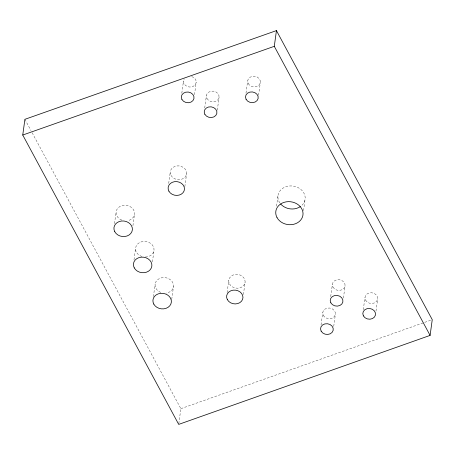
<?xml version="1.0" encoding="UTF-8"?>
<svg xmlns="http://www.w3.org/2000/svg" width="455" height="455" viewBox="0 0 455 455"><rect width="100%" height="100%" fill="white"/><g stroke="black" fill="none" stroke-linecap="round" stroke-linejoin="round"><path stroke-width="0.34" stroke-dasharray="2.27 1.71" d="M114.506 223.604L116.099 211.99M132.928 225.714L134.521 214.1M134.003 259.771L135.596 248.157M152.425 261.887L154.018 250.267M168.697 183.462L170.289 171.842M153.403 296.626L155.092 284.329M181.807 93.229L183.49 80.927M194.495 94.685L196.179 82.383M184.832 186.698L186.607 173.713M171.734 299.424L173.514 286.44M204.71 108.028L206.394 95.732M217.308 110.167L219.088 97.182M178.804 423.713L180.862 408.675L31.304 131.194M245.984 93.133L247.668 80.836M227.09 292.656L228.774 280.354M258.582 95.271L260.362 82.287M243.408 294.522L245.091 282.225M276.538 206.155L277.942 195.906M303.548 210.637L305.134 199.023M321.031 324.938L322.714 312.636M330.711 296.614L332.395 284.312M333.725 326.394L335.409 314.092M343.4 298.065L345.089 285.768M363.295 309.69L364.978 297.394M375.989 311.146L377.673 298.85M180.862 408.675L430.913 320.155M24.906 119.318L30.968 130.568M279.814 202.896A13.69 11.494 7.8 0 1 283.533 187.807A13.69 11.494 7.8 0 1 301.847 190.315A13.69 11.494 7.8 0 1 301.369 205.853M191.697 76.588A6.387 5.363 7.8 0 1 195.798 83.783A6.387 5.363 7.8 0 1 187.232 86.461A6.387 5.363 7.8 0 1 184.195 78.931M160.797 292.468A9.271 7.786 7.8 0 1 157.299 280.001A9.271 7.786 7.8 0 1 172.257 281.719A9.271 7.786 7.8 0 1 166.246 293.094M141.971 256.529A9.271 7.786 7.8 0 1 137.956 243.698A9.271 7.786 7.8 0 1 153.289 246.445A9.271 7.786 7.8 0 1 144.662 257.012M121.809 220.129A9.271 7.786 7.8 0 1 118.158 207.81A9.271 7.786 7.8 0 1 133.014 209.033A9.271 7.786 7.8 0 1 127.935 220.635M171.023 175.402A8.213 6.899 7.8 0 0 185.157 177.018A8.213 6.899 7.8 0 0 179.173 165.921A8.213 6.899 7.8 0 0 171.023 175.402M229.508 283.909A8.213 6.899 7.8 0 0 243.641 285.53A8.213 6.899 7.8 0 0 237.658 274.428A8.213 6.899 7.8 0 0 229.508 283.909M206.962 98.496A6.387 5.363 7.8 0 0 217.956 99.753A6.387 5.363 7.8 0 0 213.304 91.125A6.387 5.363 7.8 0 0 206.962 98.496M248.237 83.601A6.387 5.363 7.8 0 0 259.231 84.857A6.387 5.363 7.8 0 0 254.578 76.23A6.387 5.363 7.8 0 0 248.237 83.601M365.547 300.158A6.387 5.363 7.8 0 0 376.541 301.42A6.387 5.363 7.8 0 0 371.889 292.787A6.387 5.363 7.8 0 0 365.547 300.158M332.963 287.077A6.387 5.363 7.8 0 0 343.957 288.339A6.387 5.363 7.8 0 0 339.305 279.706A6.387 5.363 7.8 0 0 332.963 287.077M323.283 315.4A6.387 5.363 7.8 0 0 334.277 316.663A6.387 5.363 7.8 0 0 329.625 308.029A6.387 5.363 7.8 0 0 323.283 315.4"/><path stroke-width="0.68" d="M22.75 135.038L24.906 119.318L276.447 30.604L432.25 319.677L430.094 335.398L178.707 424.396L22.75 135.038L274.291 46.325L276.447 30.604M274.291 46.325L430.094 335.398M300.3 206.65A13.69 11.494 7.8 0 1 280.616 203.942M277.004 217.547A13.69 11.494 7.8 0 0 300.562 220.248A13.69 11.494 7.8 0 0 290.591 201.747A13.69 11.494 7.8 0 0 277.004 217.547M181.903 99.412A6.387 5.363 7.8 0 0 192.897 100.669A6.387 5.363 7.8 0 0 188.245 92.041A6.387 5.363 7.8 0 0 181.903 99.412M153.762 304.054A9.271 7.786 7.8 0 0 169.715 305.885A9.271 7.786 7.8 0 0 162.964 293.356A9.271 7.786 7.8 0 0 153.762 304.054M134.27 267.887A9.271 7.786 7.8 0 0 150.224 269.713A9.271 7.786 7.8 0 0 143.467 257.183A9.271 7.786 7.8 0 0 134.27 267.887M114.774 231.714A9.271 7.786 7.8 0 0 130.727 233.546A9.271 7.786 7.8 0 0 123.976 221.016A9.271 7.786 7.8 0 0 114.774 231.714M168.868 191.117A8.213 6.899 7.8 0 0 183.001 192.738A8.213 6.899 7.8 0 0 177.018 181.636A8.213 6.899 7.8 0 0 168.868 191.117M227.352 299.623A8.213 6.899 7.8 0 0 241.486 301.244A8.213 6.899 7.8 0 0 235.502 290.148A8.213 6.899 7.8 0 0 227.352 299.623M204.813 114.211A6.387 5.363 7.8 0 0 215.801 115.473A6.387 5.363 7.8 0 0 211.148 106.84A6.387 5.363 7.8 0 0 204.813 114.211M246.087 99.315A6.387 5.363 7.8 0 0 257.075 100.578A6.387 5.363 7.8 0 0 252.423 91.944A6.387 5.363 7.8 0 0 246.087 99.315M363.397 315.872A6.387 5.363 7.8 0 0 374.391 317.135A6.387 5.363 7.8 0 0 369.739 308.501A6.387 5.363 7.8 0 0 363.397 315.872M330.813 302.791A6.387 5.363 7.8 0 0 341.802 304.054A6.387 5.363 7.8 0 0 337.149 295.42A6.387 5.363 7.8 0 0 330.813 302.791M321.133 331.121A6.387 5.363 7.8 0 0 332.122 332.377A6.387 5.363 7.8 0 0 327.469 323.744A6.387 5.363 7.8 0 0 321.133 331.121"/></g></svg>
